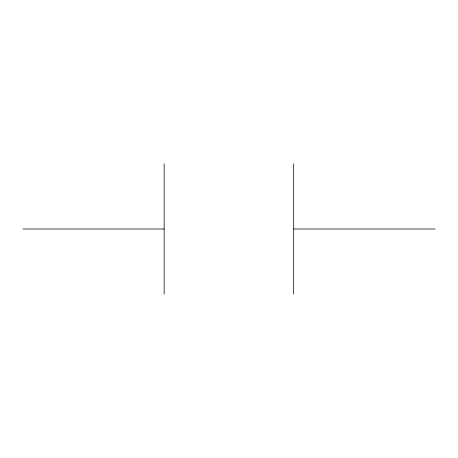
<?xml version="1.0" encoding="UTF-8"?>
<svg xmlns="http://www.w3.org/2000/svg" width="458" height="458" viewBox="0 0 458 458"><rect width="100%" height="100%" fill="white"/><g stroke="black" fill="none" stroke-linecap="round" stroke-linejoin="round"><path stroke-width="0.69" d="M22.9 229L164.153 229M293.692 229L435.1 229M293.692 163.821L293.692 294.179M164.153 163.821L164.153 294.179"/></g></svg>
